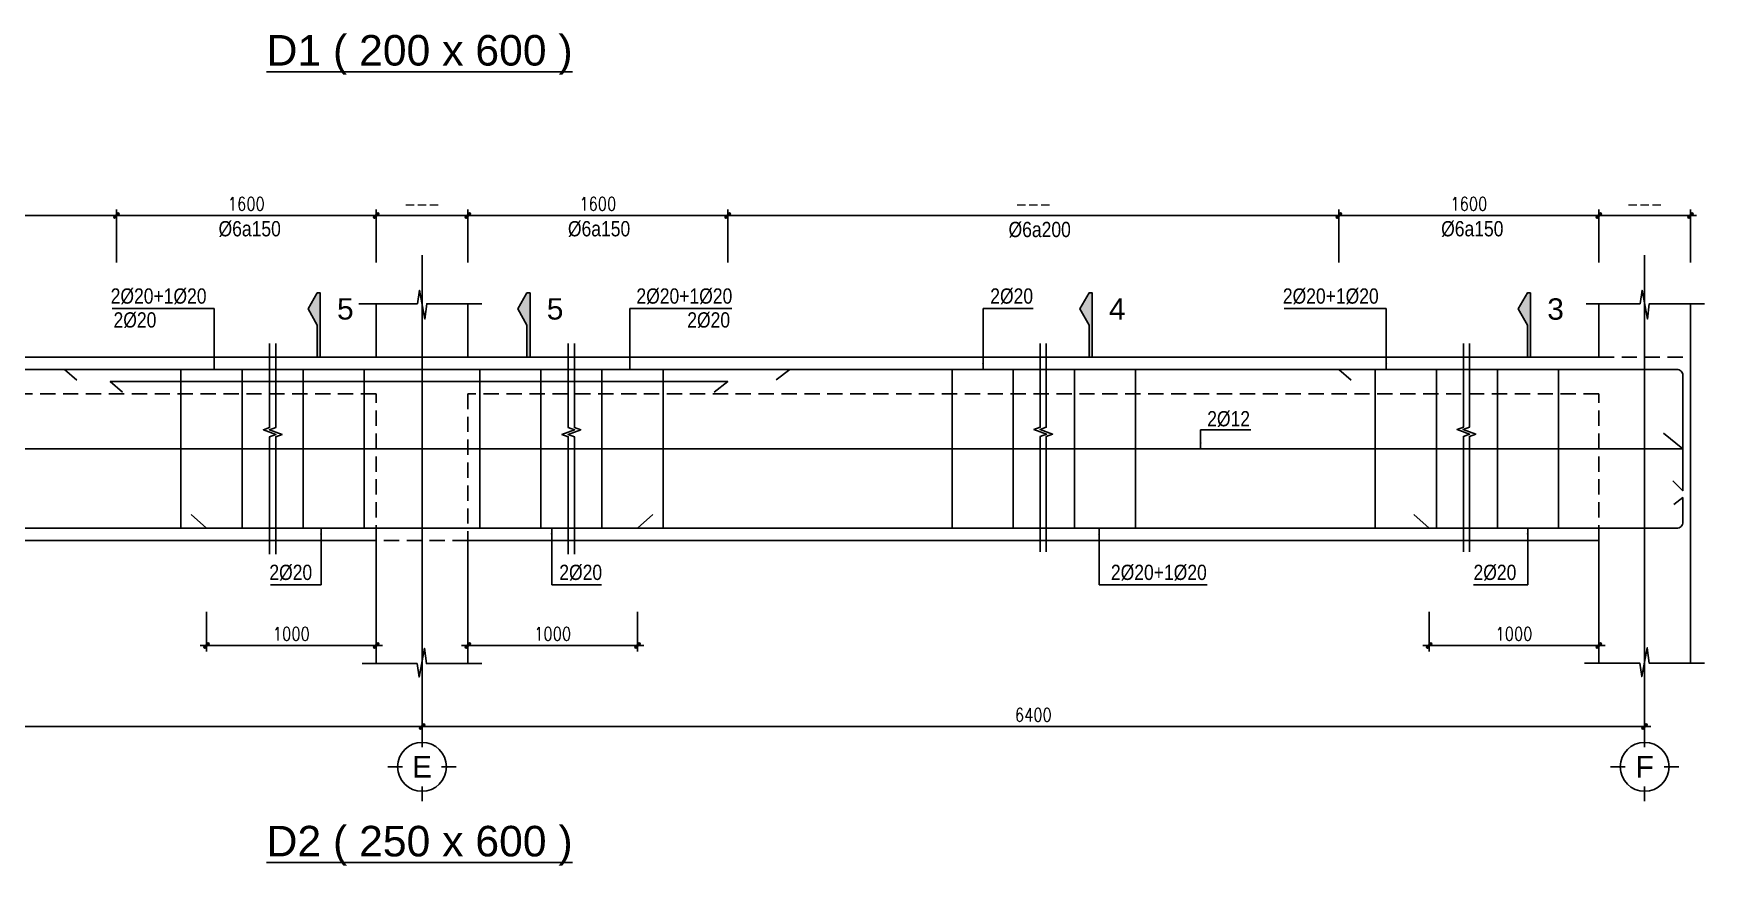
# Model space of a CAD drawing. Header units: inches. Extents: x 651127 to 1529722, y 768575 to 1021311.
# Drawn here: x 1468996 to 1496344, y 861844 to 875465 of the extents above; entities that cross this region are included whole.
import ezdxf
from ezdxf.enums import TextEntityAlignment as Align

# ---------------------------------------------------------------- set-up
doc = ezdxf.new("R2010")
doc.units = ezdxf.units.IN
doc.header["$LTSCALE"] = 1000
doc.header["$MEASUREMENT"] = 0
for name, pattern in [('CENTER2', [1.125, 0.75, -0.125, 0.125, -0.125]), ('DASHDOTX2', [2, 1, -0.5, 0, -0.5]), ('DASHED2', [0.375, 0.25, -0.125]), ('HIDDEN2', [0.1875, 0.125, -0.0625])]:
    doc.linetypes.add(name, pattern=pattern)
doc.layers.get('DEFPOINTS').update_dxf_attribs({"color": 8, "lineweight": 9})
for name, color, linetype in [('DWGshare.com_10', 7, 'Continuous'), ('DWGshare.com_2', 147, 'Continuous'), ('DWGshare.com_3', 7, 'Continuous'), ('DWGshare.com_45', 8, 'DASHDOTX2'), ('DWGshare.com_46', 40, 'Continuous'), ('DWGshare.com_5', 143, 'HIDDEN2'), ('DWGshare.com_6', 40, 'Continuous'), ('DWGshare.com_7', 1, 'Continuous'), ('DWGshare.com_8', 3, 'Continuous')]:
    doc.layers.add(name, color=color, linetype=linetype)
doc.styles.add('DWGshare.com_14', font='romans.shx', dxfattribs={"width": 0.8})
doc.styles.add('DWGshare.com_2', font='VHELVEB.TTF')
doc.styles.add('DWGshare.com_4', font='romans.shx', dxfattribs={"width": 0.8})
doc.styles.add('DWGshare.com_5', font='VHELVCN.TTF')
doc.styles.add('DWGshare.com_6', font='VHELVEN.TTF')
doc.dimstyles.new('DWGshare.com_13', dxfattribs={"dimscale": 100, "dimtxt": 2.2, "dimasz": 0.2, "dimexe": 1, "dimexo": 2, "dimgap": 0.8, "dimtad": 1, "dimdec": 0, "dimlfac": 0.2, "dimzin": 0, "dimdsep": 46, "dimtxsty": 'DWGshare.com_14', "dimblk": 'DWGshare.com_18', "dimcen": 1, "dimdle": 1.5, "dimclrd": 147, "dimclre": 147, "dimclrt": 7, "dimadec": 0, "dimazin": 0, "dimtfac": 1, "dimtdec": 0, "dimtix": 1, "dimtmove": 2, "dimatfit": 3, "dimldrblk": 'DWGshare.com_19', "dimfxl": 1, "dimtolj": 1, "dimtzin": 0, "dimarcsym": 0})
doc.dimstyles.new('DWGshare.com_3', dxfattribs={"dimscale": 100, "dimtxt": 2.5, "dimasz": 1, "dimexe": 1, "dimexo": 1.5, "dimgap": 1, "dimtad": 1, "dimdec": 0, "dimlfac": 0.2, "dimzin": 0, "dimdsep": 46, "dimtxsty": 'DWGshare.com_4', "dimblk": 'DWGshare.com_1', "dimcen": 1.5, "dimdle": 1, "dimclrd": 256, "dimclre": 256, "dimclrt": 7, "dimadec": 0, "dimazin": 0, "dimtfac": 1, "dimtdec": 0, "dimtix": 1, "dimtmove": 2, "dimatfit": 3, "dimfxl": 1, "dimtolj": 1, "dimtzin": 0, "dimarcsym": 0})

# ---------------------------------------------------------------- blocks, each defined once
blk = doc.blocks.new('DWGshare.com_18')
h = blk.add_hatch(color=256)
h.paths.add_polyline_path([(-1.1, 0), (1.1, 0), (2, 0.9, 1), (0.9, 2)])
h.paths.add_polyline_path([(-2, -0.9, 1), (-0.9, -2), (1.1, 0), (-1.1, 0)])
at = {"linetype": 'Continuous'}
h = blk.add_hatch(color=256, dxfattribs=at)
edge = h.paths.add_edge_path()
edge.add_line((-0.9, -2), (2, 0.9))
edge.add_arc((1.4, 1.4), 0.762, 315, 495)
edge.add_line((0.9, 2), (-2, -0.9))
edge.add_arc((-1.4, -1.4), 0.762, 135, 315)
for p, q in [((-5.1, 0), (5.1, 0)), ((0.9, 2), (-2, -0.9)), ((-0.9, -2), (2, 0.9))]:
    blk.add_line(p, q, dxfattribs=at)
for centre, start, end in [((1.4, 1.4), 315, 135), ((-1.4, -1.4), 135, 315)]:
    blk.add_arc(centre, 0.762, start, end, dxfattribs=at)
blk = doc.blocks.new('*D747')
at = {"layer": 'DEFPOINTS', "color": 0, "transparency": 16777216}
for p in [(1456098, 865149), (1475356, 865292), (1475356, 864120)]:
    blk.add_point(p, dxfattribs=at)
at = {"layer": 'DWGshare.com_2', "color": 147, "lineweight": -2, "transparency": 16777216}
for p, q in [((1475356, 865092), (1475356, 864020)), ((1456098, 864949), (1456098, 864020)), ((1456118, 864120), (1475336, 864120))]:
    blk.add_line(p, q, dxfattribs=at)
at = {"layer": 'DWGshare.com_2', "color": 147, "lineweight": -2, "transparency": 16777216, "xscale": 20, "yscale": 20, "zscale": 20, "rotation": 180}
blk.add_blockref('DWGshare.com_18', (1456098, 864120), dxfattribs=at)
at = {"layer": 'DWGshare.com_2', "color": 147, "lineweight": -2, "transparency": 16777216, "xscale": 20, "yscale": 20, "zscale": 20}
blk.add_blockref('DWGshare.com_18', (1475356, 864120), dxfattribs=at)
at = {"layer": 'DWGshare.com_2', "color": 7, "transparency": 16777216, "insert": (1465727, 864310), "char_height": 220, "attachment_point": 5, "style": 'DWGshare.com_14'}
blk.add_mtext('\\A1;6400', dxfattribs=at)
blk = doc.blocks.new('DWGshare.com_19')
at = {"color": 0, "linetype": 'ByBlock', "lineweight": -2}
blk.add_line((-0.5, 0), (-1, 0), dxfattribs=at)
at = {"color": 0, "linetype": 'ByBlock', "const_width": 0.5}
blk.add_lwpolyline([(-0.25, 0, 1), (0.25, 0, 1)], format="xyb", close=True, dxfattribs=at)
blk = doc.blocks.new('*D748')
at = {"layer": 'DEFPOINTS', "color": 0, "transparency": 16777216}
for p in [(1474606, 872484), (1474606, 871514), (1476106, 871514)]:
    blk.add_point(p, dxfattribs=at)
at = {"layer": 'DWGshare.com_2', "color": 147, "lineweight": -2, "transparency": 16777216}
for p, q in [((1474606, 871714), (1474606, 872584)), ((1476086, 872484), (1474626, 872484)), ((1476106, 871714), (1476106, 872584))]:
    blk.add_line(p, q, dxfattribs=at)
at = {"layer": 'DWGshare.com_2', "color": 147, "lineweight": -2, "transparency": 16777216, "xscale": 20, "yscale": 20, "zscale": 20, "rotation": 180}
blk.add_blockref('DWGshare.com_18', (1474606, 872484), dxfattribs=at)
at = {"layer": 'DWGshare.com_2', "color": 147, "lineweight": -2, "transparency": 16777216, "xscale": 20, "yscale": 20, "zscale": 20}
blk.add_blockref('DWGshare.com_18', (1476106, 872484), dxfattribs=at)
at = {"layer": 'DWGshare.com_2', "color": 7, "transparency": 16777216, "insert": (1475356, 872674), "char_height": 220, "attachment_point": 5, "style": 'DWGshare.com_14'}
blk.add_mtext('\\A1;---', dxfattribs=at)
blk = doc.blocks.new('*D749')
at = {"layer": 'DEFPOINTS', "color": 0, "transparency": 16777216}
for p in [(1460402, 872484), (1470354, 871714), (1460402, 871514)]:
    blk.add_point(p, dxfattribs=at)
at = {"layer": 'DWGshare.com_2', "color": 147, "lineweight": -2, "transparency": 16777216}
for p, q in [((1460402, 871714), (1460402, 872584)), ((1470334, 872484), (1460422, 872484)), ((1470354, 871914), (1470354, 872584))]:
    blk.add_line(p, q, dxfattribs=at)
at = {"layer": 'DWGshare.com_2', "color": 147, "lineweight": -2, "transparency": 16777216, "xscale": 20, "yscale": 20, "zscale": 20, "rotation": 180}
blk.add_blockref('DWGshare.com_18', (1460402, 872484), dxfattribs=at)
at = {"layer": 'DWGshare.com_2', "color": 147, "lineweight": -2, "transparency": 16777216, "xscale": 20, "yscale": 20, "zscale": 20}
blk.add_blockref('DWGshare.com_18', (1470354, 872484), dxfattribs=at)
at = {"layer": 'DWGshare.com_2', "color": 7, "transparency": 16777216, "insert": (1465378, 872674), "char_height": 220, "attachment_point": 5, "style": 'DWGshare.com_14'}
blk.add_mtext('\\A1;---', dxfattribs=at)
blk = doc.blocks.new('DWGshare.com_2')
for p, q in [((0, 320), (0, 560)), ((-320, 0), (-560, 0)), ((320, 0), (560, 0)), ((0, -320), (0, -560))]:
    blk.add_line(p, q)
blk.add_circle((0, 0), 400)
at = {"linetype": 'Continuous', "style": 'DWGshare.com_2'}
blk.add_attdef('2', text='', height=350, dxfattribs=at).set_placement((0, 0), align=Align.MIDDLE_CENTER)
blk = doc.blocks.new('*D750')
at = {"layer": 'DEFPOINTS', "color": 0, "transparency": 16777216}
for p in [(1475356, 865292), (1495363, 865292), (1495363, 864120)]:
    blk.add_point(p, dxfattribs=at)
at = {"layer": 'DWGshare.com_2', "color": 147, "lineweight": -2, "transparency": 16777216}
for p, q in [((1475356, 865092), (1475356, 864020)), ((1495363, 865092), (1495363, 864020)), ((1475376, 864120), (1495343, 864120))]:
    blk.add_line(p, q, dxfattribs=at)
at = {"layer": 'DWGshare.com_2', "color": 147, "lineweight": -2, "transparency": 16777216, "xscale": 20, "yscale": 20, "zscale": 20, "rotation": 180}
blk.add_blockref('DWGshare.com_18', (1475356, 864120), dxfattribs=at)
at = {"layer": 'DWGshare.com_2', "color": 147, "lineweight": -2, "transparency": 16777216, "xscale": 20, "yscale": 20, "zscale": 20}
blk.add_blockref('DWGshare.com_18', (1495363, 864120), dxfattribs=at)
at = {"layer": 'DWGshare.com_2', "color": 7, "transparency": 16777216, "insert": (1485359, 864310), "char_height": 220, "attachment_point": 5, "style": 'DWGshare.com_14'}
blk.add_mtext('\\A1;6400', dxfattribs=at)
blk = doc.blocks.new('*D751')
at = {"layer": 'DEFPOINTS', "color": 0, "transparency": 16777216}
for p in [(1494613, 872484), (1494613, 871514), (1496113, 871514)]:
    blk.add_point(p, dxfattribs=at)
at = {"layer": 'DWGshare.com_2', "color": 147, "lineweight": -2, "transparency": 16777216}
for p, q in [((1494613, 871714), (1494613, 872584)), ((1496093, 872484), (1494633, 872484)), ((1496113, 871714), (1496113, 872584))]:
    blk.add_line(p, q, dxfattribs=at)
at = {"layer": 'DWGshare.com_2', "color": 147, "lineweight": -2, "transparency": 16777216, "xscale": 20, "yscale": 20, "zscale": 20, "rotation": 180}
blk.add_blockref('DWGshare.com_18', (1494613, 872484), dxfattribs=at)
at = {"layer": 'DWGshare.com_2', "color": 147, "lineweight": -2, "transparency": 16777216, "xscale": 20, "yscale": 20, "zscale": 20}
blk.add_blockref('DWGshare.com_18', (1496113, 872484), dxfattribs=at)
at = {"layer": 'DWGshare.com_2', "color": 7, "transparency": 16777216, "insert": (1495363, 872674), "char_height": 220, "attachment_point": 5, "style": 'DWGshare.com_14'}
blk.add_mtext('\\A1;---', dxfattribs=at)
blk = doc.blocks.new('DWGshare.com_1')
at = {"color": 0, "linetype": 'ByBlock', "const_width": 0.3}
blk.add_lwpolyline([(-0.5, -0.5), (0.5, 0.5)], dxfattribs=at)
blk = doc.blocks.new('*D752')
at = {"layer": 'DEFPOINTS', "color": 0, "transparency": 16777216}
for p in [(1480358, 872484), (1480358, 871514), (1490361, 871514)]:
    blk.add_point(p, dxfattribs=at)
at = {"layer": 'DWGshare.com_2', "color": 147, "lineweight": -2, "transparency": 16777216}
for p, q in [((1480358, 871714), (1480358, 872584)), ((1490341, 872484), (1480378, 872484)), ((1490361, 871714), (1490361, 872584))]:
    blk.add_line(p, q, dxfattribs=at)
at = {"layer": 'DWGshare.com_2', "color": 147, "lineweight": -2, "transparency": 16777216, "xscale": 20, "yscale": 20, "zscale": 20, "rotation": 180}
blk.add_blockref('DWGshare.com_18', (1480358, 872484), dxfattribs=at)
at = {"layer": 'DWGshare.com_2', "color": 147, "lineweight": -2, "transparency": 16777216, "xscale": 20, "yscale": 20, "zscale": 20}
blk.add_blockref('DWGshare.com_18', (1490361, 872484), dxfattribs=at)
at = {"layer": 'DWGshare.com_2', "color": 7, "transparency": 16777216, "insert": (1485359, 872674), "char_height": 220, "attachment_point": 5, "style": 'DWGshare.com_14'}
blk.add_mtext('\\A1;---', dxfattribs=at)
blk = doc.blocks.new('*D753')
at = {"layer": 'DEFPOINTS', "color": 0, "transparency": 16777216}
for p in [(1480358, 872484), (1476106, 871514), (1480358, 871514)]:
    blk.add_point(p, dxfattribs=at)
at = {"layer": 'DWGshare.com_2', "color": 147, "lineweight": -2, "transparency": 16777216}
for p, q in [((1476106, 871714), (1476106, 872584)), ((1476126, 872484), (1480338, 872484)), ((1480358, 871714), (1480358, 872584))]:
    blk.add_line(p, q, dxfattribs=at)
at = {"layer": 'DWGshare.com_2', "color": 147, "lineweight": -2, "transparency": 16777216, "xscale": 20, "yscale": 20, "zscale": 20, "rotation": 180}
blk.add_blockref('DWGshare.com_18', (1476106, 872484), dxfattribs=at)
at = {"layer": 'DWGshare.com_2', "color": 147, "lineweight": -2, "transparency": 16777216, "xscale": 20, "yscale": 20, "zscale": 20}
blk.add_blockref('DWGshare.com_18', (1480358, 872484), dxfattribs=at)
at = {"layer": 'DWGshare.com_2', "color": 7, "transparency": 16777216, "insert": (1478232, 872674), "char_height": 220, "attachment_point": 5, "style": 'DWGshare.com_14'}
blk.add_mtext('\\A1;1600', dxfattribs=at)
blk = doc.blocks.new('*D754')
at = {"layer": 'DEFPOINTS', "color": 0, "transparency": 16777216}
for p in [(1490361, 872484), (1490361, 871514), (1494613, 871514)]:
    blk.add_point(p, dxfattribs=at)
at = {"layer": 'DWGshare.com_2', "color": 147, "lineweight": -2, "transparency": 16777216}
for p, q in [((1490361, 871714), (1490361, 872584)), ((1494593, 872484), (1490381, 872484)), ((1494613, 871714), (1494613, 872584))]:
    blk.add_line(p, q, dxfattribs=at)
at = {"layer": 'DWGshare.com_2', "color": 147, "lineweight": -2, "transparency": 16777216, "xscale": 20, "yscale": 20, "zscale": 20, "rotation": 180}
blk.add_blockref('DWGshare.com_18', (1490361, 872484), dxfattribs=at)
at = {"layer": 'DWGshare.com_2', "color": 147, "lineweight": -2, "transparency": 16777216, "xscale": 20, "yscale": 20, "zscale": 20}
blk.add_blockref('DWGshare.com_18', (1494613, 872484), dxfattribs=at)
at = {"layer": 'DWGshare.com_2', "color": 7, "transparency": 16777216, "insert": (1492487, 872674), "char_height": 220, "attachment_point": 5, "style": 'DWGshare.com_14'}
blk.add_mtext('\\A1;1600', dxfattribs=at)
blk = doc.blocks.new('*D755')
at = {"layer": 'DEFPOINTS', "color": 0, "transparency": 16777216}
for p in [(1476106, 866199), (1478883, 866199), (1478883, 865446)]:
    blk.add_point(p, dxfattribs=at)
at = {"layer": 'DWGshare.com_2', "color": 147, "lineweight": -2, "transparency": 16777216}
for p, q in [((1476106, 865999), (1476106, 865346)), ((1478883, 865999), (1478883, 865346)), ((1476126, 865446), (1478863, 865446))]:
    blk.add_line(p, q, dxfattribs=at)
at = {"layer": 'DWGshare.com_2', "color": 147, "lineweight": -2, "transparency": 16777216, "xscale": 20, "yscale": 20, "zscale": 20, "rotation": 180}
blk.add_blockref('DWGshare.com_18', (1476106, 865446), dxfattribs=at)
at = {"layer": 'DWGshare.com_2', "color": 147, "lineweight": -2, "transparency": 16777216, "xscale": 20, "yscale": 20, "zscale": 20}
blk.add_blockref('DWGshare.com_18', (1478883, 865446), dxfattribs=at)
at = {"layer": 'DWGshare.com_2', "color": 7, "transparency": 16777216, "insert": (1477494, 865636), "char_height": 220, "attachment_point": 5, "style": 'DWGshare.com_14'}
blk.add_mtext('\\A1;1000', dxfattribs=at)
blk = doc.blocks.new('*D756')
at = {"layer": 'DEFPOINTS', "color": 0, "transparency": 16777216}
for p in [(1491836, 866199), (1494613, 866199), (1491836, 865446)]:
    blk.add_point(p, dxfattribs=at)
at = {"layer": 'DWGshare.com_2', "color": 147, "lineweight": -2, "transparency": 16777216}
for p, q in [((1491836, 865999), (1491836, 865346)), ((1494613, 865999), (1494613, 865346)), ((1494593, 865446), (1491856, 865446))]:
    blk.add_line(p, q, dxfattribs=at)
at = {"layer": 'DWGshare.com_2', "color": 147, "lineweight": -2, "transparency": 16777216, "xscale": 20, "yscale": 20, "zscale": 20, "rotation": 180}
blk.add_blockref('DWGshare.com_18', (1491836, 865446), dxfattribs=at)
at = {"layer": 'DWGshare.com_2', "color": 147, "lineweight": -2, "transparency": 16777216, "xscale": 20, "yscale": 20, "zscale": 20}
blk.add_blockref('DWGshare.com_18', (1494613, 865446), dxfattribs=at)
at = {"layer": 'DWGshare.com_2', "color": 7, "transparency": 16777216, "insert": (1493225, 865636), "char_height": 220, "attachment_point": 5, "style": 'DWGshare.com_14'}
blk.add_mtext('\\A1;1000', dxfattribs=at)
blk = doc.blocks.new('*U725')
blk.add_hatch(color=256).paths.add_polyline_path([(25, 1050), (-25, 1050), (-175, 788), (-25, 525), (-25, 0), (25, 0)])
blk.add_line((25, 1050), (25, 0))
blk.add_lwpolyline([(-25, 525), (-175, 788), (-25, 1050), (25, 1050), (25, 0), (-25, 0), (-25, 525), (-25, 0)])
at = {"style": 'DWGshare.com_2', "flags": 8}
blk.add_attdef('04', text='', height=350, dxfattribs=at).set_placement((435, 788), align=Align.MIDDLE)
blk = doc.blocks.new('*D757')
at = {"layer": 'DEFPOINTS', "color": 0, "transparency": 16777216}
for p in [(1470354, 872484), (1470354, 871514), (1474606, 871514)]:
    blk.add_point(p, dxfattribs=at)
at = {"layer": 'DWGshare.com_2', "color": 147, "lineweight": -2, "transparency": 16777216}
for p, q in [((1470354, 871714), (1470354, 872584)), ((1474586, 872484), (1470374, 872484)), ((1474606, 871714), (1474606, 872584))]:
    blk.add_line(p, q, dxfattribs=at)
at = {"layer": 'DWGshare.com_2', "color": 147, "lineweight": -2, "transparency": 16777216, "xscale": 20, "yscale": 20, "zscale": 20, "rotation": 180}
blk.add_blockref('DWGshare.com_18', (1470354, 872484), dxfattribs=at)
at = {"layer": 'DWGshare.com_2', "color": 147, "lineweight": -2, "transparency": 16777216, "xscale": 20, "yscale": 20, "zscale": 20}
blk.add_blockref('DWGshare.com_18', (1474606, 872484), dxfattribs=at)
at = {"layer": 'DWGshare.com_2', "color": 7, "transparency": 16777216, "insert": (1472480, 872674), "char_height": 220, "attachment_point": 5, "style": 'DWGshare.com_14'}
blk.add_mtext('\\A1;1600', dxfattribs=at)
blk = doc.blocks.new('*D759')
at = {"layer": 'DEFPOINTS', "color": 0, "transparency": 16777216}
for p in [(1471829, 866199), (1474606, 866199), (1471829, 865446)]:
    blk.add_point(p, dxfattribs=at)
at = {"layer": 'DWGshare.com_2', "color": 147, "lineweight": -2, "transparency": 16777216}
for p, q in [((1471829, 865999), (1471829, 865346)), ((1474606, 865999), (1474606, 865346)), ((1474586, 865446), (1471849, 865446))]:
    blk.add_line(p, q, dxfattribs=at)
at = {"layer": 'DWGshare.com_2', "color": 147, "lineweight": -2, "transparency": 16777216, "xscale": 20, "yscale": 20, "zscale": 20, "rotation": 180}
blk.add_blockref('DWGshare.com_18', (1471829, 865446), dxfattribs=at)
at = {"layer": 'DWGshare.com_2', "color": 147, "lineweight": -2, "transparency": 16777216, "xscale": 20, "yscale": 20, "zscale": 20}
blk.add_blockref('DWGshare.com_18', (1474606, 865446), dxfattribs=at)
at = {"layer": 'DWGshare.com_2', "color": 7, "transparency": 16777216, "insert": (1473217, 865636), "char_height": 220, "attachment_point": 5, "style": 'DWGshare.com_14'}
blk.add_mtext('\\A1;1000', dxfattribs=at)

msp = doc.modelspace()

# ---------------------------------------------------------------- linework, layer by layer
at = {"layer": 'DWGshare.com_2'}
for points in [[(1476336.9, 871040.4), (1475432.8, 871040.4), (1475403.4, 870788.1), (1475314.3, 871261.2), (1475281.2, 871040.4), (1474321.4, 871040.4)], [(1496344.5, 871040.4), (1495440.4, 871040.4), (1495411, 870788.1), (1495321.9, 871261.2), (1495288.8, 871040.4), (1494407.2, 871040.4)], [(1472862.1, 866943.2), (1472862.1, 868864.2), (1472965.1, 868901.7), (1472759, 868976.7), (1472862.1, 869014.2), (1472862.1, 870390.7)], [(1472962.1, 866943.2), (1472962.1, 868864.2), (1473065.1, 868901.7), (1472859, 868976.7), (1472962.1, 869014.2), (1472962.1, 870390.7)], [(1477749.3, 866943.2), (1477749.3, 868864.2), (1477646.3, 868901.7), (1477852.3, 868976.7), (1477749.3, 869014.2), (1477749.3, 870390.7)], [(1477849.3, 866943.2), (1477849.3, 868864.2), (1477746.3, 868901.7), (1477952.3, 868976.7), (1477849.3, 869014.2), (1477849.3, 870390.7)], [(1485472.1, 866979.8), (1485472.1, 868868.1), (1485575.2, 868905.6), (1485369.1, 868980.6), (1485472.1, 869018.1), (1485472.1, 870390.7)], [(1485572.1, 866979.8), (1485572.1, 868868.1), (1485675.2, 868905.6), (1485469.1, 868980.6), (1485572.1, 869018.1), (1485572.1, 870390.7)], [(1492396.9, 866979.8), (1492396.9, 868868.1), (1492499.9, 868905.6), (1492293.8, 868980.6), (1492396.9, 869018.1), (1492396.9, 870390.7)], [(1492496.9, 866979.8), (1492496.9, 868868.1), (1492599.9, 868905.6), (1492393.8, 868980.6), (1492496.9, 869018.1), (1492496.9, 870390.7)], [(1476336.9, 865149), (1475427.4, 865149), (1475398, 865401.3), (1475308.9, 864928.2), (1475275.8, 865149), (1474374.1, 865149)], [(1496344.5, 865158.2), (1495435, 865158.2), (1495405.6, 865410.5), (1495316.5, 864937.4), (1495283.4, 865158.2), (1494381.7, 865158.2)]]:
    msp.add_lwpolyline(points, dxfattribs=at)
at = {"layer": 'DWGshare.com_3', "ltscale": 0.9}
for p, q in [((1474605.7, 870166.1), (1474605.7, 871040.4)), ((1476105.7, 870166.1), (1476105.7, 871040.4)), ((1494613.3, 870166.1), (1494613.3, 871040.4)), ((1496116.1, 865158.2), (1496116.1, 871040.4)), ((1474605.7, 870166.1), (1456098.1, 870166.1)), ((1494613.3, 870166.1), (1476105.7, 870166.1)), ((1456098.1, 867166.1), (1474605.7, 867166.1)), ((1474605.7, 867166.1), (1474605.7, 865149)), ((1476105.7, 867166.1), (1476105.7, 865149)), ((1476105.7, 867166.1), (1494613.3, 867166.1)), ((1494613.3, 867166.1), (1494613.3, 865158.2))]:
    msp.add_line(p, q, dxfattribs=at)
at = {"layer": 'DWGshare.com_45', "ltscale": 20}
for p, q in [((1475355.7, 871837.2), (1475355.7, 864969.2)), ((1495363.3, 871837.2), (1495363.3, 864978.3))]:
    msp.add_line(p, q, dxfattribs=at)
at = {"layer": 'DWGshare.com_5', "linetype": 'DASHED2', "ltscale": 1500}
for p, q in [((1474605.7, 870166.1), (1475355.7, 870166.1)), ((1475355.7, 870166.1), (1476105.7, 870166.1))]:
    msp.add_line(p, q, dxfattribs=at)
at = {"layer": 'DWGshare.com_5', "linetype": 'DASHED2'}
msp.add_line((1494613.3, 870166.1), (1496116.1, 870166.1), dxfattribs=at)
for points in [[(1475355.7, 867166.1), (1474605.7, 867166.1), (1474605.7, 869566.1), (1456098.1, 869566.1)], [(1476105.7, 869566.1), (1476105.7, 867166.1), (1475355.7, 867166.1)], [(1494613.3, 867166.1), (1494613.3, 869566.1), (1476105.7, 869566.1)]]:
    msp.add_lwpolyline(points, dxfattribs=at)
at = {"layer": 'DWGshare.com_7', "ltscale": 100}
for points in [[(1475355.7, 869966.1), (1450873.8, 869966.1)], [(1481153.5, 869794.2), (1481375.9, 869966.1), (1469505.3, 869966.1), (1469705.9, 869790.5)], [(1495363.3, 869966.1), (1475355.7, 869966.1)], [(1494026.5, 869966.1), (1490361.4, 869966.1), (1490561.9, 869790.5)], [(1480135.1, 869594.2), (1480357.6, 869766.1), (1470253.5, 869766.1), (1470454.1, 869590.5)], [(1495363.3, 868666.1), (1495988.4, 868666.1), (1495671.7, 868922.3)], [(1455022.2, 868829.1), (1454795.4, 868666.1), (1475355.7, 868666.1)], [(1475355.7, 868666.1), (1495363.3, 868666.1)], [(1459125.9, 867590.8), (1458875.3, 867366.1), (1471828.5, 867366.1), (1471577.9, 867590.8)], [(1479133.5, 867590.8), (1478882.8, 867366.1), (1491836.1, 867366.1), (1491585.4, 867590.8)], [(1475355.7, 867366.1), (1455348.1, 867366.1)], [(1495363.3, 867366.1), (1475355.7, 867366.1)]]:
    msp.add_lwpolyline(points, dxfattribs=at)
for points in [[(1495825.3, 868143.2), (1495988.4, 867977.9), (1495988.4, 869866.1, 0.4142136), (1495888.4, 869966.1), (1495363.3, 869966.1)], [(1495363.3, 867366.1), (1495888.4, 867366.1, 0.4142136), (1495988.4, 867466.1), (1495988.4, 867866.1), (1495839, 867754.8)]]:
    msp.add_lwpolyline(points, format="xyb", dxfattribs=at)
at = {"layer": 'DWGshare.com_8', "ltscale": 100}
for p, q in [((1471411.1, 869966.1), (1471411.1, 867366.1)), ((1472411.1, 869966.1), (1472411.1, 867366.1)), ((1473411.1, 869966.1), (1473411.1, 867366.1)), ((1474411.1, 869966.1), (1474411.1, 867366.1)), ((1476300.2, 869966.1), (1476300.2, 867366.1)), ((1477300.2, 869966.1), (1477300.2, 867366.1)), ((1478300.2, 869966.1), (1478300.2, 867366.1)), ((1479300.2, 869966.1), (1479300.2, 867366.1)), ((1484031, 869966.1), (1484031, 867366.1)), ((1485031, 869966.1), (1485031, 867366.1)), ((1486031, 869966.1), (1486031, 867366.1)), ((1487031, 869966.1), (1487031, 867366.1)), ((1490955.7, 869966.1), (1490955.7, 867366.1)), ((1491955.7, 869966.1), (1491955.7, 867366.1)), ((1492955.7, 869966.1), (1492955.7, 867366.1)), ((1493955.7, 869966.1), (1493955.7, 867366.1))]:
    msp.add_line(p, q, dxfattribs=at)

# ---------------------------------------------------------------- block references
at = {"layer": 'DWGshare.com_46', "linetype": 'CENTER2'}
ref = msp.add_blockref('*U725', (1473665.4, 870166.1), dxfattribs=at)
ref.add_attrib('04', '5', dxfattribs={"layer": '0', "height": 350, "style": 'DWGshare.com_2'}).set_placement((1474100.7, 870953.6), align=Align.MIDDLE)
ref = msp.add_blockref('*U725', (1477097.9, 870166.1), dxfattribs=at)
ref.add_attrib('04', '5', dxfattribs={"layer": '0', "height": 350, "style": 'DWGshare.com_2'}).set_placement((1477533.2, 870953.6), align=Align.MIDDLE)
ref = msp.add_blockref('*U725', (1486298, 870166.1), dxfattribs=at)
ref.add_attrib('04', '4', dxfattribs={"layer": '0', "height": 350, "style": 'DWGshare.com_2'}).set_placement((1486733.3, 870953.6), align=Align.MIDDLE)
ref = msp.add_blockref('*U725', (1493470.4, 870166.1), dxfattribs=at)
ref.add_attrib('04', '3', dxfattribs={"layer": '0', "height": 350, "style": 'DWGshare.com_2'}).set_placement((1493905.7, 870953.6), align=Align.MIDDLE)
at = {"layer": 'DWGshare.com_6', "linetype": 'CENTER2'}
for p, values in [((1475355.7, 863460.2), {'2': 'E'}), ((1495363.3, 863460.2), {'2': 'F'})]:
    msp.add_blockref('DWGshare.com_2', p, dxfattribs=at).add_auto_attribs(values)

# ---------------------------------------------------------------- texts
at = {"layer": 'DWGshare.com_10', "style": 'DWGshare.com_6'}
for s, p in [('%%UD1 ( 200 x 600 )', (1475316.4, 875126.2)), ('%%UD2 ( 250 x 600 )', (1475316.4, 862182.1))]:
    msp.add_text(s, height=500, dxfattribs=at).set_placement(p, align=Align.MIDDLE)
at = {"layer": 'DWGshare.com_10', "style": 'DWGshare.com_5'}
for s, p in [('Þ6a150', (1472535.7, 872143.1)), ('Þ6a150', (1478253.1, 872143.1)), ('Þ6a200', (1485463.8, 872130.5)), ('Þ6a150', (1492543.2, 872143.1))]:
    msp.add_text(s, height=250, dxfattribs=at).set_placement(p, align=Align.CENTER)
for s, p in [('2Þ20+1Þ20', (1470260.7, 871041.2)), ('2Þ20+1Þ20', (1478864.6, 871041.2)), ('2Þ20', (1484654.8, 871041.2)), ('2Þ20+1Þ20', (1489443.1, 871041.2)), ('2Þ20', (1470307.5, 870649.9)), ('2Þ20', (1479696.2, 870649.9)), ('2Þ12', (1488205.3, 869033.2)), ('2Þ20', (1472857.4, 866518.3)), ('2Þ20', (1477602.2, 866518.3)), ('2Þ20+1Þ20', (1486629.5, 866518.3)), ('2Þ20', (1492563.4, 866518.3))]:
    msp.add_text(s, height=250, dxfattribs=at).set_placement(p)

# ---------------------------------------------------------------- dimensions: what is measured, and where the dimension line sits
at = {"layer": 'DWGshare.com_2'}
for base, p1, p2, text, picture, middle in [((1460402.4, 872484.1), (1470353.8, 871714.4), (1460402.4, 871514.4), '---', '*D749', (1465378.1, 872674.1)), ((1470353.8, 872484.1), (1474605.7, 871514.4), (1470353.8, 871514.4), '1600', '*D757', (1472479.7, 872674.1)), ((1474605.7, 872484.1), (1476105.7, 871514.4), (1474605.7, 871514.4), '---', '*D748', (1475355.7, 872674.1)), ((1480357.6, 872484.1), (1490361.4, 871514.4), (1480357.6, 871514.4), '---', '*D752', (1485359.5, 872674.1)), ((1490361.4, 872484.1), (1494613.3, 871514.4), (1490361.4, 871514.4), '1600', '*D754', (1492487.3, 872674.1)), ((1494613.3, 872484.1), (1496113.3, 871514.4), (1494613.3, 871514.4), '---', '*D751', (1495363.3, 872674.1)), ((1471828.5, 865445.8), (1474605.7, 866198.8), (1471828.5, 866198.8), '1000', '*D759', (1473217.1, 865635.8)), ((1491836.1, 865445.8), (1494613.3, 866198.8), (1491836.1, 866198.8), '1000', '*D756', (1493224.7, 865635.8))]:
    dim = msp.add_linear_dim(base=base, p1=p1, p2=p2, angle=180, text=text, dimstyle='DWGshare.com_13', dxfattribs=at)
    dim.commit()
    dim.dimension.update_dxf_attribs({"geometry": picture, "text_midpoint": middle})
for base, p1, p2, text, picture, middle in [((1480357.6, 872484.1), (1476105.7, 871514.4), (1480357.6, 871514.4), '1600', '*D753', (1478231.6, 872674.1)), ((1478882.8, 865445.8), (1476105.7, 866198.8), (1478882.8, 866198.8), '1000', '*D755', (1477494.3, 865635.8)), ((1475355.7, 864120.2), (1456098.1, 865149), (1475355.7, 865291.7), '6400', '*D747', (1465726.9, 864310.2)), ((1495363.3, 864120.2), (1475355.7, 865291.7), (1495363.3, 865291.7), '6400', '*D750', (1485359.5, 864310.2))]:
    dim = msp.add_linear_dim(base=base, p1=p1, p2=p2, text=text, dimstyle='DWGshare.com_13', dxfattribs=at)
    dim.commit()
    dim.dimension.update_dxf_attribs({"geometry": picture, "text_midpoint": middle})

# ---------------------------------------------------------------- leaders
for points in [[(1471954.7, 869966.1), (1471954.7, 870963.9), (1470283.1, 870963.9)], [(1478756.6, 869966.1), (1478756.6, 870963.9), (1480428.3, 870963.9)], [(1484536.8, 869966.1), (1484536.8, 870963.9), (1485358.7, 870963.9)], [(1491134.5, 869966.1), (1491134.5, 870963.9), (1489462.8, 870963.9)], [(1488096.6, 868664.1), (1488096.6, 868976.4), (1488918.5, 868976.4)], [(1473703.7, 867366.1), (1473703.7, 866441.1), (1472875.8, 866441.1)], [(1477477.9, 867366.1), (1477477.9, 866441.1), (1478292.6, 866441.1)], [(1486436.5, 867366.1), (1486436.5, 866441.1), (1488206.2, 866441.1)], [(1493450, 867366.1), (1493450, 866441.1), (1492563.3, 866441.1)]]:
    msp.add_leader(points, dimstyle='DWGshare.com_3', override={"dimtad": 0}, dxfattribs=at)

doc.saveas('drawing.dxf')
